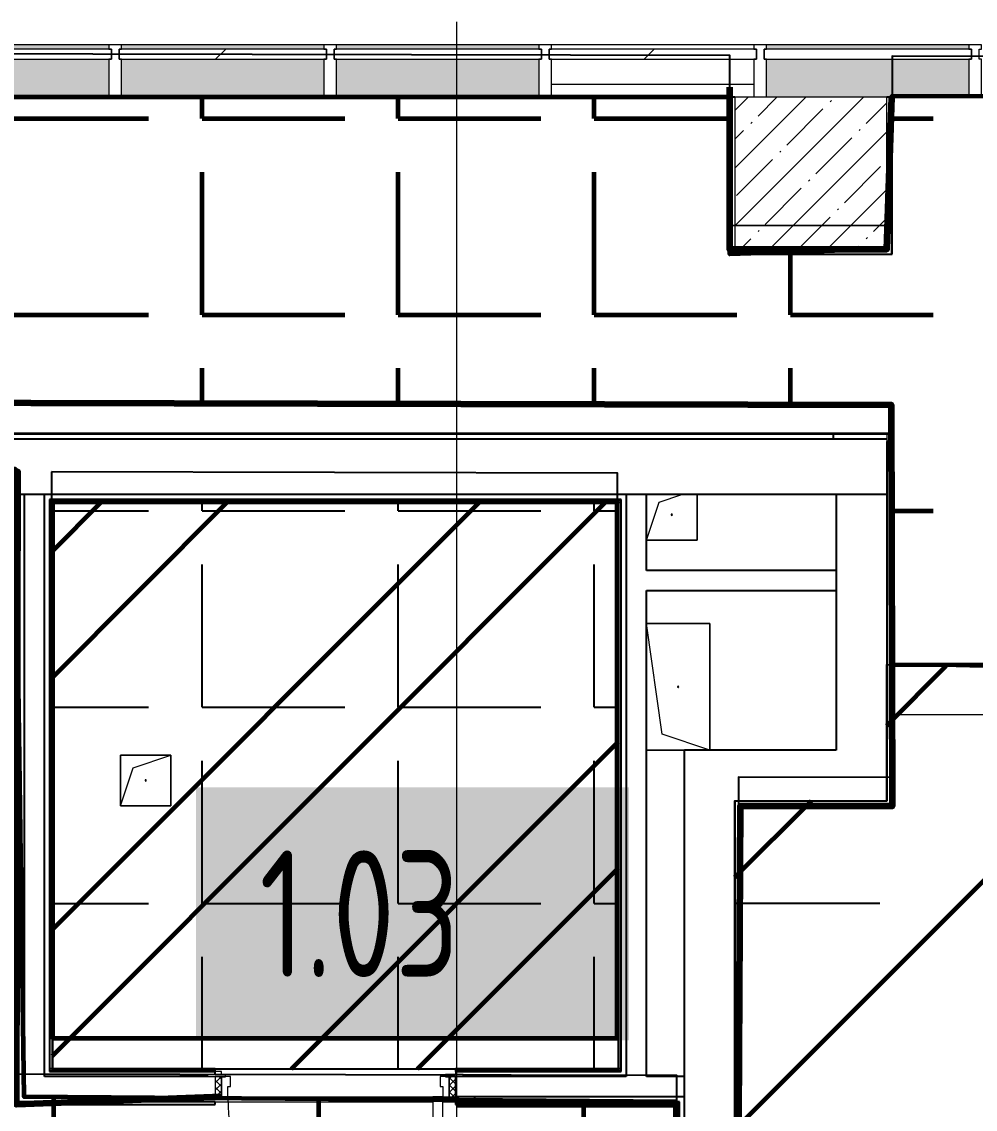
# Model space of a CAD drawing. Header units: millimetres. Extents: x -164500 to 426394, y -51911 to 102118.
# Drawn here: x 6355 to 10125, y 22965 to 27262 of the extents above; entities that cross this region are included whole.
import ezdxf

# ---------------------------------------------------------------- set-up
doc = ezdxf.new("R2010")
doc.units = ezdxf.units.MM
doc.layers.add('1.1.1) Плитка КР1 Остаток', color=52, linetype='Continuous')
doc.layers.add('1.2.1) плитка КР3', color=140, linetype='Continuous')
for name, color, linetype, lineweight in [('183 стяжка подвал', 160, 'Continuous', 60), ('196 1-3 этаж гидро изол', 6, 'Continuous', 60), ('384 ПК-3', 30, 'Continuous', 120), ('454 плитка КР2', 30, 'Continuous', 60), ('A-DOOR-2', 7, 'Continuous', 5), ('A-DOOR-FRAM-2', 7, 'Continuous', 5), ('A-FLOR', 7, 'Continuous', 9), ('A-GENM', 7, 'Continuous', 9), ('A-GLAZ-CURT-1', 7, 'Continuous', 5), ('A-GLAZ-CURT-2', 7, 'Continuous', 20), ('A-GLAZ-CWMG', 7, 'Continuous', 9), ('A-GLAZ-CWMG-1', 7, 'Continuous', 20), ('S-COLS-1', 7, 'Continuous', 5), ('Оси', 7, 'Continuous', 9)]:
    doc.layers.add(name, color=color, linetype=linetype, lineweight=lineweight)
doc.layers.add('A-DOOR-1', color=7, linetype='Continuous', lineweight=5, true_color=0xc0c0c0)
doc.layers.add('A-DOOR-FRAM-1', color=7, linetype='Continuous', lineweight=5, true_color=0xc0c0c0)
doc.styles.add('СПДС', font='ГОСТ тип А.ttf', dxfattribs={"width": 0.9})
pattern_1 = [(0, (205553.1, 26879), (0, 775.335), [563.88, -211.455]), (90, (205553.1, 26879), (-775.335, 5e-14), [563.88, -211.455])]

# ---------------------------------------------------------------- blocks, each defined once
blk = doc.blocks.new('Системная панель - Стекло - 40мм-22856067-Объем проектирования 1 этажа')
at = {"layer": 'A-GLAZ-CURT-1'}
h = blk.add_hatch(dxfattribs=at)
h.set_pattern_fill('FP_59', color=256, style=0, pattern_type=2)
h.set_pattern_definition([(45, (-8985, -27090), (-565.685, 565.685), [400, -1200]), (45, (-9385, -27290), (-565.685, 565.685), [1200, -400]), (45, (-8585, -27490), (-565.685, 565.685), [400, -1200])])
h.paths.add_polyline_path([(-410, -40), (410, -40), (410, 0), (-410, 0)])
at = {"layer": 'A-GLAZ-CURT-2'}
for p, q in [((410, 0), (-410, 0)), ((-410, 0), (-410, -40)), ((-410, -40), (410, -40)), ((410, -40), (410, 0))]:
    blk.add_line(p, q, dxfattribs=at)
blk = doc.blocks.new('Прямоугольный импост - Импост структурный с накладкой - 160мм-20149069-Объем проектирования 1 этажа')
at = {"layer": 'A-GLAZ-CWMG'}
for p, q in [((9185, 27307), (8385, 27307)), ((9185, 27150), (8385, 27150))]:
    blk.add_line(p, q, dxfattribs=at)
blk = doc.blocks.new('Прямоугольный импост - Импост структурный с накладкой - 190мм-20153693-Объем проектирования 1 этажа')
at = {"layer": 'A-GLAZ-CWMG-1'}
for p, q in [((-25, 40), (-25, 190)), ((-25, 190), (25, 190)), ((25, 190), (25, 40)), ((-15, 40), (-25, 40)), ((-25, -17), (-25, 0)), ((-25, 0), (-15, 0)), ((-15, 0), (-15, 40)), ((15, 40), (15, 0)), ((25, 40), (15, 40)), ((15, 0), (25, 0)), ((25, 0), (25, -17)), ((25, -17), (-25, -17))]:
    blk.add_line(p, q, dxfattribs=at)
blk = doc.blocks.new('Системная панель - Стекло - 40мм-V59-Объем проектирования 1 этажа')
at = {"layer": 'A-GLAZ-CURT-1'}
h = blk.add_hatch(dxfattribs=at)
h.set_pattern_fill('FP_84', color=256, style=0, pattern_type=2)
h.set_pattern_definition([(45, (-9835, -27090), (-565.685, 565.685), [400, -1200]), (45, (-10235, -27290), (-565.685, 565.685), [1200, -400]), (45, (-9435, -27490), (-565.685, 565.685), [400, -1200])])
h.paths.add_polyline_path([(357.5, -40), (410, -40), (410, 0), (-410, 0), (-410, -40), (95.5, -40)])
at = {"layer": 'A-GLAZ-CURT-2'}
for p, q in [((410, 0), (-410, 0)), ((-410, 0), (-410, -40)), ((-410, -40), (410, -40)), ((410, -40), (410, 0))]:
    blk.add_line(p, q, dxfattribs=at)
blk = doc.blocks.new('Прямоугольный импост - Импост структурный с накладкой - 190мм-23186023-Объем проектирования 1 этажа')
at = {"layer": 'A-GLAZ-CWMG'}
for points in [[(9992.5, 27290), (10035, 27290), (10035, 27307), (9235, 27307), (9235, 27290)], [(9992.5, 27100), (10035, 27100), (10035, 27250), (9235, 27250), (9235, 27100), (9730, 27100)]]:
    blk.add_hatch(color=256, dxfattribs=at).paths.add_polyline_path(points)
for p, q in [((10035, 27307), (9235, 27307)), ((10035, 27100), (9730, 27100))]:
    blk.add_line(p, q, dxfattribs=at)
blk = doc.blocks.new('Прямоугольный импост - Импост структурный с накладкой - 190мм-V60-Объем проектирования 1 этажа')
at = {"layer": 'A-GLAZ-CWMG-1'}
for p, q in [((-25, 40), (-25, 190)), ((25, 190), (25, 40)), ((-15, 40), (-25, 40)), ((-25, -17), (-25, 0)), ((-25, 0), (-15, 0)), ((-15, 0), (-15, 40)), ((15, 40), (15, 0)), ((25, 40), (15, 40)), ((15, 0), (25, 0)), ((25, 0), (25, -17)), ((25, -17), (-25, -17))]:
    blk.add_line(p, q, dxfattribs=at)
blk = doc.blocks.new('Системная панель - Стекло - 40мм-V61-Объем проектирования 1 этажа')
at = {"layer": 'A-GLAZ-CURT-2'}
for p, q in [((410, 0), (-410, 0)), ((-410, 0), (-410, -40)), ((-410, -40), (410, -40)), ((410, -40), (410, 0))]:
    blk.add_line(p, q, dxfattribs=at)
blk = doc.blocks.new('Прямоугольный импост - Импост структурный с накладкой - 190мм-V62-Объем проектирования 1 этажа')
at = {"layer": 'A-GLAZ-CWMG'}
for points in [[(7929.4, 27290), (8335, 27290), (8335, 27307), (7535, 27307), (7535, 27290)], [(7929.4, 27100), (8335, 27100), (8335, 27250), (7535, 27250), (7535, 27100)]]:
    blk.add_hatch(color=256, dxfattribs=at).paths.add_polyline_path(points)
for p, q in [((8335, 27307), (7535, 27307)), ((8335, 27100), (7535, 27100))]:
    blk.add_line(p, q, dxfattribs=at)
blk = doc.blocks.new('Системная панель - Стекло - 40мм-V106-Объем проектирования 1 этажа')
at = {"layer": 'A-GLAZ-CURT-1'}
h = blk.add_hatch(dxfattribs=at)
h.set_pattern_fill('FP_126', color=256, style=0, pattern_type=2)
h.set_pattern_definition([(45, (-7285, -27090), (-565.685, 565.685), [400, -1200]), (45, (-7685, -27290), (-565.685, 565.685), [1200, -400]), (45, (-6885, -27490), (-565.685, 565.685), [400, -1200])])
h.paths.add_polyline_path([(-187.1, -40), (410, -40), (410, 0), (-410, 0), (-410, -40), (-400, -40)])
at = {"layer": 'A-GLAZ-CURT-2'}
for p, q in [((410, 0), (-410, 0)), ((-410, 0), (-410, -40)), ((-410, -40), (410, -40)), ((410, -40), (410, 0))]:
    blk.add_line(p, q, dxfattribs=at)
blk = doc.blocks.new('110_Дверь_СКБ_1Ст_Внутренняя1 - Д-8т 950x2100h_СУ-31746493-Объем проектирования 1 этажа')
at = {"layer": 'A-DOOR-2'}
h = blk.add_hatch(dxfattribs=at)
h.set_pattern_fill('FP_35', color=256, style=0, pattern_type=2)
h.set_pattern_definition([(135, (1826.41, 104.685), (-14.14214, -14.14214), []), (225, (1826.41, 104.685), (14.14214, -14.14214), [])])
h.paths.add_polyline_path([(462.5, 40), (462.5, -40), (487.5, -40), (487.5, 40)])
at = {"layer": 'A-DOOR-FRAM-2'}
h = blk.add_hatch(dxfattribs=at)
h.set_pattern_fill('FP_36', color=256, style=0, pattern_type=2)
h.set_pattern_definition([(45, (-296.384, 104.685), (-14.1421, 14.1421), []), (135, (-296.384, 104.685), (-14.1421, -14.1421), [])])
h.paths.add_polyline_path([(-437.5, 40), (-462.5, 40), (-462.5, -40), (-437.5, -39.2)])
at = {"layer": 'A-DOOR-1'}
for p, q in [((-412.5, 890), (-412.5, 40)), ((-372.5, 890), (-412.5, 890)), ((-372.5, 40), (-372.5, 890)), ((-412.5, 40), (-372.5, 40))]:
    blk.add_line(p, q, dxfattribs=at)
blk.add_arc((-412.5, 40), 850, 360, 90, dxfattribs=at)
at = {"layer": 'A-DOOR-FRAM-1'}
for p, q in [((-437.5, 40), (-462.5, 40)), ((-462.5, 40), (-462.5, -40)), ((-412.5, 40), (-437.5, 40)), ((-437.5, 40), (-437.5, -40)), ((-437.5, -40), (-437.5, 40)), ((-412.5, 0), (-412.5, 40)), ((-402.5, 0), (-412.5, 0)), ((-402.5, -40), (-402.5, 0)), ((437.5, 0), (427.5, 0)), ((427.5, 0), (427.5, -40)), ((437.5, 40), (437.5, 0)), ((462.5, 40), (437.5, 40)), ((462.5, -40), (462.5, 40)), ((487.5, 40), (462.5, 40)), ((462.5, 40), (462.5, -40)), ((487.5, -40), (487.5, 40)), ((-422.5, -40), (-492.5, -40)), ((-492.5, -40), (-492.5, -48)), ((-462.5, -40), (-437.5, -40)), ((-422.5, -39), (-437.5, -39)), ((-437.5, -39), (-437.5, -40)), ((-437.5, -40), (-402.5, -40)), ((-437.5, -40), (-422.5, -40)), ((-422.5, -40), (-422.5, -39)), ((-422.5, -48), (-422.5, -40)), ((427.5, -40), (462.5, -40)), ((462.5, -39), (447.5, -39)), ((447.5, -39), (447.5, -40)), ((447.5, -40), (462.5, -40)), ((517.5, -40), (447.5, -40)), ((447.5, -40), (447.5, -48)), ((462.5, -40), (462.5, -39)), ((462.5, -40), (487.5, -40)), ((517.5, -48), (517.5, -40)), ((-492.5, -48), (-422.5, -48)), ((447.5, -48), (517.5, -48))]:
    blk.add_line(p, q, dxfattribs=at)
blk = doc.blocks.new('GM_Отверстие прямоугольное _в плите_ - Отверстие-V114-Объем проектирования 1 этажа')
at = {"layer": 'A-GENM'}
for p, q in [((-250, -25), (-250, 125)), ((-250, 125), (-250, -25)), ((-187.5, 62.5), (250, 125)), ((250, 125), (250, -125)), ((250, -125), (250, 125)), ((-250, -125), (-187.5, 62.5)), ((250, -125), (-250, -125)), ((-250, -125), (250, -125))]:
    blk.add_line(p, q, dxfattribs=at)
for start, end in [(360, 180), (180, 360)]:
    blk.add_arc((0, 0), 2.5, start, end, dxfattribs=at)
blk = doc.blocks.new('GM_Отверстие прямоугольное _в плите_ - Отверстие-21604341-Объем проектирования 1 этажа')
at = {"layer": 'A-GENM'}
for p, q in [((-100, -100), (-50, 50)), ((-50, 50), (40, 80)), ((100, 80), (100, -100)), ((100, -100), (100, 80)), ((100, -100), (-100, -100)), ((-100, -100), (100, -100))]:
    blk.add_line(p, q, dxfattribs=at)
for start, end in [(360, 180), (180, 360)]:
    blk.add_arc((0, 0), 2.5, start, end, dxfattribs=at)
blk = doc.blocks.new('Системная панель - Стекло - 40мм-V138-Объем проектирования 1 этажа')
at = {"layer": 'A-GLAZ-CURT-1'}
h = blk.add_hatch(dxfattribs=at)
h.set_pattern_fill('FP_141', color=256, style=0, pattern_type=2)
h.set_pattern_definition([(45, (-6435, -27090), (-565.685, 565.685), [400, -1200]), (45, (-6835, -27290), (-565.685, 565.685), [1200, -400]), (45, (-6035, -27490), (-565.685, 565.685), [400, -1200])])
h.paths.add_polyline_path([(-368.6, -40), (410, -40), (410, 0), (-410, 0), (-410, -40), (-400, -40)])
at = {"layer": 'A-GLAZ-CURT-2'}
for p, q in [((410, 0), (-410, 0)), ((-410, 0), (-410, -40)), ((-410, -40), (410, -40)), ((410, -40), (410, 0))]:
    blk.add_line(p, q, dxfattribs=at)
blk = doc.blocks.new('BSC_Колонна _Прямоугольная - 600х600-V146-Объем проектирования 1 этажа')
at = {"layer": 'S-COLS-1'}
h = blk.add_hatch(dxfattribs=at)
h.set_pattern_fill('FP_151', color=256, style=0, pattern_type=2)
h.set_pattern_definition([(45, (-9410, -26800), (-114.04925, 114.04925), []), (45, (-9295.95, -26800), (-114.04925, 114.04925), [201.613, -40.323, 6.706, -33.617])])
h.paths.add_polyline_path([(66.7, -300), (300, -300), (300, 300), (-300, 300), (-300, -300)])
for p, q in [((300, 300), (-300, 300)), ((-300, 300), (-300, -300)), ((300, -300), (300, 300)), ((-300, -300), (300, -300))]:
    blk.add_line(p, q, dxfattribs=at)
blk = doc.blocks.new('GM_Отверстие прямоугольное _в плите_ - Отверстие-V116-Объем проектирования 1 этажа')
at = {"layer": 'A-GENM'}
for p, q in [((-100, -100), (-100, 100)), ((-100, 100), (100, 100)), ((100, 100), (-100, 100)), ((-100, 100), (-100, -100)), ((-50, 50), (100, 100)), ((100, 100), (100, -100)), ((100, -100), (100, 100)), ((-100, -100), (-50, 50)), ((100, -100), (-100, -100)), ((-100, -100), (100, -100))]:
    blk.add_line(p, q, dxfattribs=at)
for start, end in [(360, 180), (180, 360)]:
    blk.add_arc((0, 0), 2.5, start, end, dxfattribs=at)

msp = doc.modelspace()

# ---------------------------------------------------------------- hatches: boundary and pattern name
at = {"layer": '1.1.1) Плитка КР1 Остаток'}
h = msp.add_hatch(dxfattribs=at)
h.set_pattern_fill('ANGLE', color=256, scale=222)
h.set_pattern_definition([(0, (205553.1, 26879), (0, 1550.67), [1127.76, -422.91]), (90, (205553.1, 26879), (-1550.67, 9e-14), [1127.76, -422.91])])
h.paths.add_polyline_path([(13754.702, 17684.938), (14405.702, 17684.938), (14405.702, 18338.438), (13754.702, 18338.438)], flags=16)
h.paths.add_polyline_path([(13743.702, 21432.938), (14405.702, 21432.938), (14405.702, 22095.938), (13743.702, 22095.938)], flags=16)
h.paths.add_polyline_path([(6445.137, 7763.938), (6442.548, 7557.281), (4619.702, 7556.938), (4619.702, 7763.938), (1354.702, 7783.938), (1355.702, 8384.938), (609.702, 8383.938), (610.702, 10742.938), (1874.702, 10763.938), (1874.702, 11243.938), (3624.702, 11263.938), (3624.702, 10763.938), (6824.702, 10763.938), (6824.702, 11488.938), (6744.702, 11488.938), (6744.702, 12388.938), (6832.702, 12388.938), (6844.702, 14438.938), (7162.202, 14438.938), (7159.702, 14839.938), (6844.702, 14839.938), (6824.702, 15208.938), (6674.702, 15208.938), (6674.702, 15986.938), (6617.702, 17692.938), (4745.702, 17692.938), (4745.702, 18333.137), (4130.853, 18334.256), (4130.853, 18839.06), (6674.702, 18838.938), (6674.702, 20645.938), (9795.702, 20645.938), (9774.702, 22063.938), (9174.702, 22063.938), (9174.702, 24183.938), (9774.702, 24183.938), (9774.702, 24722.262), (13768.823, 24626.219), (14845.702, 24626.219), (14845.702, 26422.938), (18154.958, 26351.124), (18154.958, 26143.938), (18794.958, 26143.938), (18804.143, 26351.124), (20274.702, 26351.124), (20274.702, 26963.938), (21974.702, 26963.938), (21974.702, 14463.938), (22654.702, 14463.938), (22654.702, 13138.938), (22633.702, 11984.938), (22374.702, 11971.938), (22374.702, 11825.982), (20499.702, 11830.384), (20514.702, 11971.938), (20295.702, 11984.938), (20295.702, 15094.938), (13774.702, 15063.938), (13774.702, 10763.938), (20209.461, 10763.938), (20209.461, 7763.938)])
h.paths.add_polyline_path([(3935.822, 18839.06), (6674.702, 18839.06), (6674.702, 20588.938), (3935.822, 20588.938)], flags=17)
h.paths.add_polyline_path([(6612.528, 17692.938), (4124.702, 17692.938), (4124.702, 15113.938), (6612.528, 15113.938)], flags=17)
at = {"layer": '1.2.1) плитка КР3'}
h = msp.add_hatch(dxfattribs=at)
h.set_pattern_fill('ANGLE', color=256, scale=111)
h.set_pattern_definition(pattern_1)
h.paths.add_polyline_path([(8713.702, 25362.938), (6475.702, 25362.938), (6475.702, 23124.938), (8713.702, 23124.938)])
at = {"layer": '183 стяжка подвал'}
h = msp.add_hatch(dxfattribs=at)
h.set_pattern_fill('ANSI31', color=256, scale=222)
h.set_pattern_definition([(45, (205553.1, 26879), (-498.4042, 498.4042), [])])
h.paths.add_polyline_path([(13754.702, 17684.938), (14405.702, 17684.938), (14405.702, 18338.438), (13754.702, 18338.438)], flags=16)
h.paths.add_polyline_path([(13743.702, 21432.938), (14405.702, 21432.938), (14405.702, 22095.938), (13743.702, 22095.938)], flags=16)
h.paths.add_polyline_path([(6445.137, 7763.938), (6442.548, 7557.281), (4619.702, 7556.938), (4619.702, 7763.938), (1354.702, 7783.938), (1355.702, 8384.938), (609.702, 8383.938), (610.702, 10742.938), (1874.702, 10763.938), (1874.702, 11243.938), (3624.702, 11263.938), (3624.702, 10763.938), (6824.702, 10763.938), (6824.702, 11488.938), (6744.702, 11488.938), (6744.702, 12388.938), (6832.702, 12388.938), (6844.702, 14438.938), (7162.202, 14438.938), (7159.702, 14839.938), (6844.702, 14839.938), (6824.702, 15208.938), (6674.702, 15208.938), (6674.702, 15986.938), (6617.702, 17692.938), (4745.702, 17692.938), (4745.702, 18333.137), (4130.853, 18334.256), (4130.853, 18839.06), (6674.702, 18838.938), (6674.702, 20645.938), (9795.702, 20645.938), (9774.702, 22063.938), (9174.702, 22063.938), (9174.702, 24183.938), (9774.702, 24183.938), (9774.702, 24722.262), (13768.823, 24626.219), (14845.702, 24626.219), (14845.702, 26422.938), (18154.958, 26351.124), (18154.958, 26143.938), (18794.958, 26143.938), (18804.143, 26351.124), (20274.702, 26351.124), (20274.702, 26963.938), (21974.702, 26963.938), (21974.702, 14463.938), (22654.702, 14463.938), (22654.702, 13138.938), (22633.702, 11984.938), (22374.702, 11971.938), (22374.702, 11825.982), (20499.702, 11830.384), (20514.702, 11971.938), (20295.702, 11984.938), (20295.702, 15094.938), (13774.702, 15063.938), (13774.702, 10763.938), (20209.461, 10763.938), (20209.461, 7763.938)])
h.paths.add_polyline_path([(3935.822, 18839.06), (6674.702, 18839.06), (6674.702, 20588.938), (3935.822, 20588.938)], flags=17)
h.paths.add_polyline_path([(6612.528, 17692.938), (4124.702, 17692.938), (4124.702, 15113.938), (6612.528, 15113.938)], flags=17)
h.paths.add_polyline_path([(21915.974, 15309.069), (28602.728, 15309.069), (28602.728, 26272.402), (21915.974, 26272.402)])
at = {"layer": '196 1-3 этаж гидро изол'}
h = msp.add_hatch(dxfattribs=at)
h.set_pattern_fill('ANSI32', color=256, scale=111)
h.set_pattern_definition([(45, (205553.1, 26879), (-747.6063, 747.6063), []), (45, (206051.5, 26879), (-747.6063, 747.6063), [])])
h.paths.add_polyline_path([(8713.702, 25362.938), (6475.702, 25362.938), (6475.702, 23124.938), (8713.702, 23124.938)])
at = {"layer": '454 плитка КР2'}
h = msp.add_hatch(dxfattribs=at)
h.set_pattern_fill('ANGLE', color=256, scale=111)
h.set_pattern_definition(pattern_1)
h.paths.add_polyline_path([(9795.702, 24721.757), (13769.025, 24712.43), (13731.498, 26959.317), (9794.851, 26968.558), (9774.702, 26363.938), (9154.702, 26342.938), (9154.702, 26963.938), (4744.702, 26963.938), (4744.702, 26239.06), (4125.822, 26189.06), (4121.46, 25760.869), (9792.444, 25747.556)])
h = msp.add_hatch(dxfattribs=at)
h.set_pattern_fill('ANGLE', color=256, scale=150)
h.set_pattern_definition([(0, (205553.1, 26879), (0, 1047.75), [762, -285.75]), (90, (205553.1, 26879), (-1047.75, 6e-14), [762, -285.75])])
h.paths.add_polyline_path([(8943.978, 22993.938), (6364.702, 23013.938), (6329.839, 25493.684), (4124.702, 25498.86), (4113.193, 22239.06), (4113.193, 22084.938), (4745.702, 22084.938), (4745.702, 21442.938), (4125.822, 21439.06), (4125.901, 20745.938), (8974.702, 20727.462)])

# ---------------------------------------------------------------- linework, layer by layer
for p, q in [((9153.702, 26963.938), (9153.702, 26342.938)), ((9154.702, 26963.938), (9154.702, 26343.938)), ((9174.702, 26963.938), (9154.702, 26963.938)), ((9794.702, 26963.938), (9774.702, 26963.938)), ((9794.702, 26343.938), (9794.702, 26963.938)), ((9795.702, 26963.938), (9794.702, 26963.938)), ((9795.702, 26342.938), (9795.702, 26963.938)), ((9154.702, 26343.938), (9794.702, 26343.938)), ((9153.702, 26342.938), (9795.702, 26342.938)), ((9795.702, 25634.938), (4124.702, 25634.938)), ((4124.702, 25633.938), (9794.702, 25633.938)), ((4124.702, 25613.938), (9774.702, 25613.938)), ((9564.702, 25613.938), (9564.702, 25633.938)), ((9794.702, 25633.938), (9794.702, 25602.938)), ((9795.702, 24523.938), (9795.702, 25634.938)), ((9774.702, 25602.938), (9774.702, 24183.938)), ((9794.702, 25602.938), (9774.702, 25602.938)), ((9794.702, 24163.938), (9794.702, 25602.938)), ((9774.702, 25393.938), (4124.702, 25393.938)), ((6364.702, 25393.938), (6364.702, 23013.938)), ((6444.702, 23093.938), (6444.702, 25393.938)), ((6464.702, 25373.938), (6464.702, 25362.938)), ((8713.702, 25373.938), (6464.702, 25373.938)), ((6464.702, 25362.938), (6464.702, 23113.938)), ((6464.702, 25362.938), (8724.702, 25362.938)), ((6465.702, 25372.938), (8723.702, 25372.938)), ((6465.702, 23114.938), (6465.702, 25372.938)), ((6475.702, 23113.938), (6475.702, 25373.938)), ((8724.702, 25373.938), (8713.702, 25373.938)), ((8713.702, 25373.938), (8713.702, 23113.938)), ((8723.702, 25372.938), (8723.702, 23114.938)), ((8724.702, 25362.938), (8724.702, 25373.938)), ((8724.702, 23113.938), (8724.702, 25362.938)), ((8744.702, 25393.938), (8744.702, 23093.938)), ((8824.702, 25093.938), (8824.702, 25393.938)), ((9574.702, 25393.938), (9574.702, 24383.938)), ((9574.702, 25093.938), (8824.702, 25093.938)), ((8824.702, 23093.938), (8824.702, 25013.938)), ((8824.702, 25013.938), (9574.702, 25013.938)), ((9574.702, 24383.938), (8974.702, 24383.938)), ((8974.702, 20633.938), (8974.702, 24383.938)), ((9174.702, 24183.938), (9774.702, 24183.938)), ((9174.702, 24183.938), (9174.702, 22063.938)), ((9194.702, 24163.938), (9794.702, 24163.938)), ((9194.702, 24163.938), (9194.702, 24162.938)), ((9195.702, 22083.938), (9195.702, 24163.938)), ((7119.702, 23124.938), (6464.702, 23124.938)), ((7119.702, 23113.938), (7119.702, 23124.938)), ((8724.702, 23124.938), (8069.702, 23124.938)), ((8069.702, 23124.938), (8069.702, 23113.938)), ((7089.702, 23093.938), (6444.702, 23093.938)), ((6464.702, 23113.938), (6475.702, 23113.938)), ((7119.702, 23114.938), (6465.702, 23114.938)), ((6475.702, 23113.938), (7119.702, 23113.938)), ((7119.702, 23101.938), (7119.702, 23113.938)), ((8723.702, 23114.938), (8069.702, 23114.938)), ((8069.702, 23113.938), (8713.702, 23113.938)), ((8744.702, 23093.938), (8099.702, 23093.938)), ((8713.702, 23113.938), (8723.702, 23113.938)), ((8723.702, 23113.938), (8724.702, 23113.938)), ((8974.702, 23093.938), (8824.702, 23093.938)), ((7119.702, 22993.938), (6344.702, 22993.938)), ((7119.702, 23013.938), (6364.702, 23013.938)), ((7044.702, 22993.938), (7044.702, 23013.938)), ((7119.702, 22982.938), (7119.702, 22993.938)), ((8974.702, 23013.938), (8069.702, 23013.938)), ((8144.702, 22993.938), (8069.702, 22993.938)), ((8069.702, 22993.938), (8069.702, 22982.938)), ((8144.702, 23013.938), (8144.702, 22993.938)), ((8954.702, 22993.938), (8144.702, 22993.938)), ((8953.702, 22982.938), (8953.702, 22993.938)), ((6333.702, 22982.938), (7119.702, 22982.938)), ((8069.702, 22982.938), (8953.702, 22982.938)), ((8953.702, 22982.938), (8953.702, 20612.938))]:
    msp.add_line(p, q)
at = {"flags": 128}
msp.add_lwpolyline([(13524.928, 27117.798), (9795.681, 27126.553), (9794.106, 26455.554), (9152.108, 26457.061), (9153.683, 27128.06), (4745.695, 27138.407), (4744.12, 26467.409), (4123.122, 26468.867), (4121.46, 25760.869), (9792.444, 25747.556), (9788.989, 24275.56), (9188.991, 24276.969), (9184.113, 22198.975), (9784.111, 22197.566), (9780.657, 20726.07), (10001.967, 20608.706), (9998.837, 19275.278)], dxfattribs=at)
for points in [[(4111.951, 21709.88), (3923.071, 21710.323), (3920.841, 20760.326), (6619.714, 20753.99), (8938.707, 20748.547), (8944.221, 23097.54), (6324.228, 23103.69), (6329.839, 25493.684), (4120.845, 25498.869), (4113.127, 22210.878), (4734.125, 22209.421), (4732.618, 21567.422), (4111.62, 21568.88)], [(6471.815, 25483.351), (6466.561, 23245.357), (8704.555, 23240.103), (8709.809, 25478.097)]]:
    msp.add_lwpolyline(points, close=True, dxfattribs=at)
at = {"layer": '1.1.1) Плитка КР1 Остаток'}
msp.add_lwpolyline([(6674.702, 15208.938), (6674.702, 15986.938), (6617.702, 17692.938), (4745.702, 17692.938), (4745.702, 18333.137), (4130.853, 18334.256), (4130.853, 18839.06), (6674.702, 18838.938), (6674.702, 20645.938), (9795.702, 20645.938), (9774.702, 22063.938), (9174.702, 22063.938), (9174.702, 24183.938), (9774.702, 24183.938), (9774.702, 24722.262), (13768.823, 24626.219)], dxfattribs=at)
at = {"layer": '1.2.1) плитка КР3'}
msp.add_lwpolyline([(8713.702, 25362.938), (6475.702, 25362.938), (6475.702, 23124.938), (8713.702, 23124.938)], close=True, dxfattribs=at)
at = {"layer": '196 1-3 этаж гидро изол'}
msp.add_lwpolyline([(6475.702, 23245.335), (8709.538, 23245.335), (8709.538, 25362.938), (6475.702, 25362.938)], close=True, dxfattribs=at)
at = {"layer": '384 ПК-3'}
for points in [[(9153.391, 27003.591), (9153.391, 26363.938), (9774.702, 26363.938), (9794.702, 26963.938)], [(4121.46, 25760.869), (9792.444, 25747.556), (9795.702, 24162.938), (9195.702, 24162.938), (9184.113, 22198.975), (9774.702, 22198.975), (9774.702, 20612.938), (8974.702, 20612.938), (8943.952, 22982.938), (8074.702, 22982.938)], [(7144.702, 23013.938), (6333.702, 22982.938), (6339.572, 25483.661), (4125.822, 25483.661)]]:
    msp.add_lwpolyline(points, dxfattribs=at)
at = {"layer": '454 плитка КР2'}
for points in [[(9795.702, 24721.757), (13769.025, 24712.43), (13731.498, 26959.317), (9794.851, 26968.558), (9774.702, 26363.938), (9154.702, 26342.938), (9154.702, 26963.938), (4744.702, 26963.938), (4744.702, 26239.06), (4125.822, 26189.06), (4121.46, 25760.869), (9792.444, 25747.556)], [(8943.978, 22993.938), (6364.702, 23013.938), (6329.839, 25493.684), (4124.702, 25498.86), (4113.193, 22239.06), (4113.193, 22084.938), (4745.702, 22084.938), (4745.702, 21442.938), (4125.822, 21439.06), (4125.901, 20745.938), (8974.702, 20727.462)]]:
    msp.add_lwpolyline(points, close=True, dxfattribs=at)
at = {"layer": 'A-FLOR'}
for p, q in [((9154.702, 26963.938), (4999.702, 26963.938)), ((13754.702, 26963.938), (10057.209, 26963.938)), ((9774.702, 25633.938), (4125.822, 25633.938)), ((9774.702, 25633.938), (9774.702, 25602.938)), ((9794.702, 24523.938), (14413.551, 24523.938)), ((9795.702, 24162.938), (9795.702, 24523.938)), ((9194.702, 22084.938), (9194.702, 24162.938)), ((9194.702, 24162.938), (9795.702, 24162.938)), ((7144.702, 23113.938), (7119.702, 23113.938)), ((7144.702, 23101.938), (7144.702, 23113.938)), ((8069.702, 23113.938), (8069.702, 23101.938)), ((7119.702, 22993.938), (7979.702, 22993.938)), ((7169.702, 23013.938), (8019.702, 23013.938)), ((8019.702, 22993.938), (8069.702, 22993.938)), ((8954.702, 22993.938), (8954.702, 20613.938))]:
    msp.add_line(p, q, dxfattribs=at)
at = {"layer": 'Оси'}
msp.add_lwpolyline([(8074.702, -2042.321), (8074.702, 2957.679), (8074.702, 22262.009), (8074.702, 27262.009)], dxfattribs=at)

# ---------------------------------------------------------------- block references
for name, p in [('Прямоугольный импост - Импост структурный с накладкой - 190мм-V62-Объем проектирования 1 этажа', (-1635.298, -136.062)), ('Прямоугольный импост - Импост структурный с накладкой - 190мм-V62-Объем проектирования 1 этажа', (-785.298, -136.062)), ('Прямоугольный импост - Импост структурный с накладкой - 190мм-V62-Объем проектирования 1 этажа', (64.702, -136.062)), ('Прямоугольный импост - Импост структурный с накладкой - 160мм-20149069-Объем проектирования 1 этажа', (64.702, -136.062)), ('Прямоугольный импост - Импост структурный с накладкой - 190мм-23186023-Объем проектирования 1 этажа', (64.702, -136.062)), ('Системная панель - Стекло - 40мм-V138-Объем проектирования 1 этажа', (6299.702, 27153.938)), ('Системная панель - Стекло - 40мм-V106-Объем проектирования 1 этажа', (7149.702, 27153.938)), ('Системная панель - Стекло - 40мм-V61-Объем проектирования 1 этажа', (7999.702, 27153.938)), ('Системная панель - Стекло - 40мм-22856067-Объем проектирования 1 этажа', (8849.702, 27153.938)), ('Системная панель - Стекло - 40мм-V59-Объем проектирования 1 этажа', (9699.702, 27153.938)), ('BSC_Колонна _Прямоугольная - 600х600-V146-Объем проектирования 1 этажа', (9474.702, 26663.938)), ('GM_Отверстие прямоугольное _в плите_ - Отверстие-21604341-Объем проектирования 1 этажа', (8924.702, 25313.938)), ('GM_Отверстие прямоугольное _в плите_ - Отверстие-V116-Объем проектирования 1 этажа', (6844.702, 24263.938))]:
    msp.add_blockref(name, p)
at = {"extrusion": (0, 0, -1), "rotation": 180}
for name, p in [('Прямоугольный импост - Импост структурный с накладкой - 190мм-20153693-Объем проектирования 1 этажа', (-6724.702, 27153.938)), ('Прямоугольный импост - Импост структурный с накладкой - 190мм-20153693-Объем проектирования 1 этажа', (-7574.702, 27153.938)), ('Прямоугольный импост - Импост структурный с накладкой - 190мм-20153693-Объем проектирования 1 этажа', (-8424.702, 27153.938)), ('Прямоугольный импост - Импост структурный с накладкой - 190мм-V60-Объем проектирования 1 этажа', (-9274.702, 27153.938)), ('Прямоугольный импост - Импост структурный с накладкой - 190мм-20153693-Объем проектирования 1 этажа', (-10124.702, 27153.938))]:
    msp.add_blockref(name, p, dxfattribs=at)
for name, p, rotation in [('GM_Отверстие прямоугольное _в плите_ - Отверстие-V114-Объем проектирования 1 этажа', (8949.702, 24633.938), 89.99999999999984), ('110_Дверь_СКБ_1Ст_Внутренняя1 - Д-8т 950x2100h_СУ-31746493-Объем проектирования 1 этажа', (7607.202, 23053.938), 180)]:
    msp.add_blockref(name, p, dxfattribs=dict(rotation=rotation))

# ---------------------------------------------------------------- texts
at = {"insert": (7294.121, 23987.335), "char_height": 500, "width": 1212.1515, "attachment_point": 1, "style": 'СПДС', "bg_fill": 1, "box_fill_scale": 1.5, "bg_fill_color": 7, "bg_fill_true_color": 16777215, "bg_fill_transparency": 0}
msp.add_mtext('1.03', dxfattribs=at)

doc.saveas('drawing.dxf')
